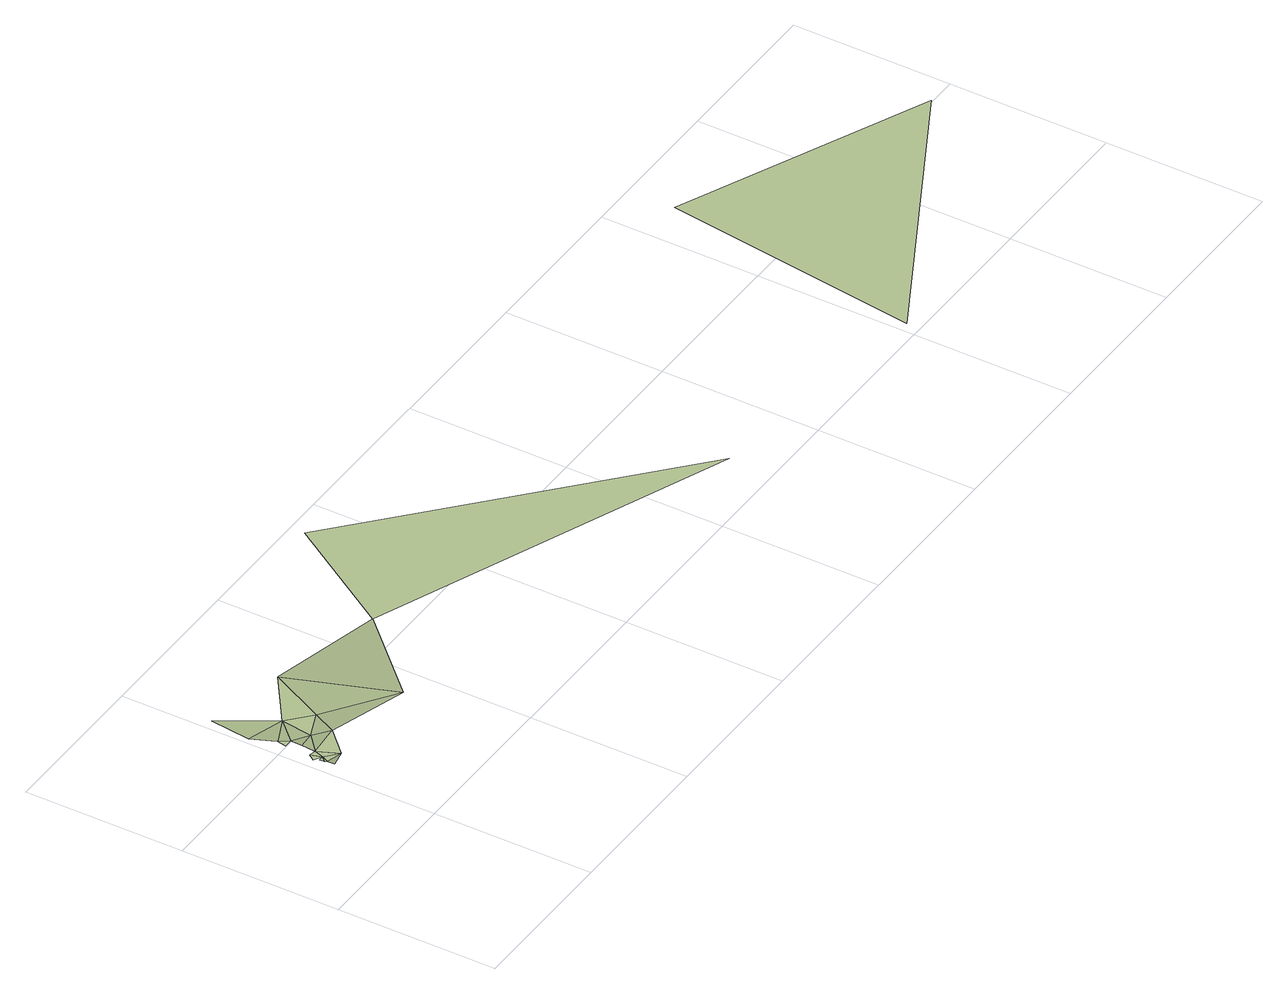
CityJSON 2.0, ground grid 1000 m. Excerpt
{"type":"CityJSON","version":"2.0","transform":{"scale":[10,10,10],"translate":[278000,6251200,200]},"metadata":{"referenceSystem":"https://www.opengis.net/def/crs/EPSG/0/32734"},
"CityObjects":{
"terrain1":{"type":"TINRelief","geometry":[{"type":"CompositeSurface","lod":"1","boundaries":[[[0,1,2]],[[0,2,3]],[[4,1,5]],[[6,7,2]],[[4,2,1]],[[2,8,6]],[[2,4,8]],[[9,10,11]],[[8,12,13]],[[14,8,4]],[[12,11,13]],[[15,9,16]],[[16,9,11]],[[12,8,14]],[[17,15,16]],[[16,11,12]],[[18,12,14]],[[16,12,18]],[[14,19,18]],[[18,20,16]],[[19,20,18]],[[21,20,19]],[[22,21,23]],[[24,25,26]]]}]}
},
"vertices":[
[3,72,12],[4,71,12],[6,75,12],[3,75,12],[14,68,12],[2,65,14],[4,82,12],[1,78,12],[8,81,12],[6,104,11],[5,98,11],[10,98,11],[21,92,10],[9,90,12],[29,83,12],[2,120,9],[24,112,10],[6,146,8],[38,99,10],[77,67,13],[57,135,9],[128,118,9],[176,191,7],[348,25,12],[676,97,13],[526,169,9],[499,4,14]
]}
